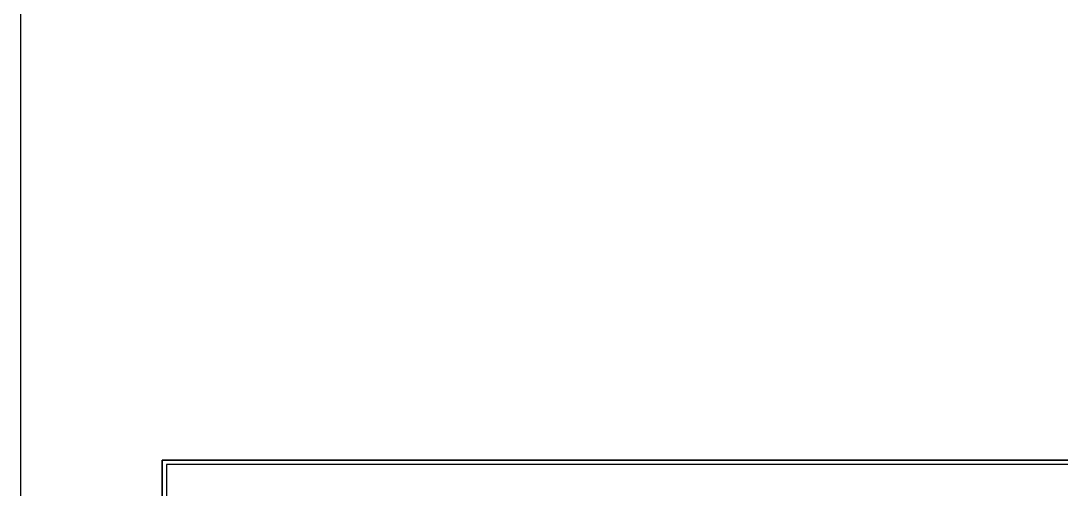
# Model space of a CAD drawing. Header units: millimetres. Extents: x 89450 to 753248, y -530175 to 1209785.
# Drawn here: x 271380 to 272852, y -167632 to -166971 of the extents above; entities that cross this region are included whole.
import ezdxf

# ---------------------------------------------------------------- set-up
doc = ezdxf.new("R2010")
doc.units = ezdxf.units.MM
doc.header["$LTSCALE"] = 150
doc.layers.add('------00 Load Bank', color=3, linetype='Continuous')
doc.layers.add('-----35 Equipmnet Pad', color=7, linetype='Continuous')

msp = doc.modelspace()

# ---------------------------------------------------------------- linework, layer by layer
at = {"layer": '------00 Load Bank', "color": 161}
msp.add_line((272697.5, -167591.4), (272950.2, -167591.4), dxfattribs=at)
at = {"layer": '------00 Load Bank', "color": 161, "elevation": 0}
msp.add_lwpolyline([(272950.2, -167591.4), (271580.2, -167591.4), (271580.2, -170191.4), (272950.2, -170191.4), (272950.2, -167591.4)], dxfattribs=at)
for points in [[(272950.2, -170191.4), (271580.2, -170191.4), (271580.2, -167591.4), (272950.2, -167591.4)], [(272944.2, -167597.4), (271586.2, -167597.4), (271586.2, -170185.4), (272944.2, -170185.4)]]:
    msp.add_lwpolyline(points, close=True, dxfattribs=at)
at = {"layer": '-----35 Equipmnet Pad', "color": 161, "elevation": -9.9}
msp.add_lwpolyline([(271380.2, -168429.1), (271380.2, -165029.1)], dxfattribs=at)

doc.saveas('drawing.dxf')
